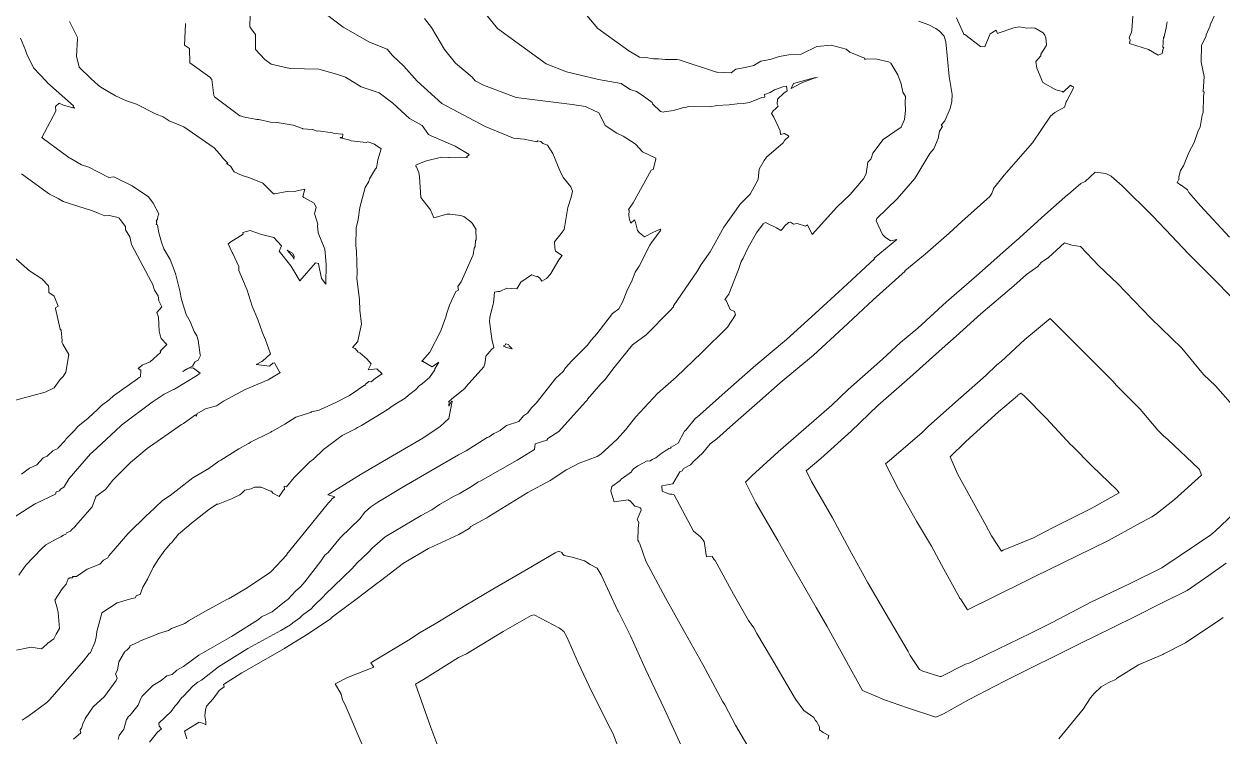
# Model space of a CAD drawing. Header units: metres. Extents: x 809241 to 811075, y 9156873 to 9158251.
# Drawn here: x 810369.7 to 810782.7, y 9157765.2 to 9158010.7 of the extents above; entities that cross this region are included whole.
import ezdxf

# ---------------------------------------------------------------- set-up
doc = ezdxf.new("R2010")
doc.units = ezdxf.units.M
doc.layers.add('C-TOPO-MAJR', color=9, linetype='Continuous')

msp = doc.modelspace()

# ---------------------------------------------------------------- linework, layer by layer
at = {"layer": 'C-TOPO-MAJR', "color": 9, "linetype": 'Continuous', "lineweight": 5}
for points, elevation in [([(810752.6, 9158023.14), (810751.57, 9158008.52), (810751.52, 9158007.84), (810750.64, 9158005.93), (810751.02, 9158005.12), (810750.81, 9158004.02), (810757.33, 9158001.89), (810760.69, 9157999.98), (810762.03, 9158000.49), (810762.26, 9158001.76), (810762.58, 9158002.6), (810762.3, 9158002.57), (810762.46, 9158006.34), (810762.61, 9158005.8), (810763.44, 9158009.42), (810763.74, 9158011.48)], 2470), ([(810447.78, 9158017.99), (810447.58, 9158009.73), (810447.59, 9158009.69), (810447.62, 9158009.53), (810449.44, 9158007.05), (810449.46, 9158001.96), (810452.75, 9157998.46), (810454.88, 9157996.84), (810461.46, 9157995.31), (810471.31, 9157995.16), (810477.4, 9157993.46), (810480.53, 9157992.32), (810485.91, 9157989.02), (810492.08, 9157987.01), (810496.79, 9157983.46), (810502.58, 9157978.08), (810506.98, 9157975.76), (810509.11, 9157972.63), (810510.09, 9157972.11), (810518.3, 9157968.54), (810523.14, 9157965.75), (810522.9, 9157965.42), (810522.31, 9157965.05), (810522.46, 9157964.59), (810520.04, 9157964.76), (810516.37, 9157964.69), (810516.08, 9157964.63), (810513.63, 9157964.8), (810508.43, 9157963.47), (810508.11, 9157963.43), (810504.83, 9157962.19), (810504.64, 9157961.74), (810504.69, 9157961.71), (810504.84, 9157961.65), (810505.82, 9157959.48), (810506.06, 9157958), (810506.44, 9157950.92), (810509.76, 9157946.61), (810510.98, 9157943.89), (810515.42, 9157945.11), (810516.48, 9157945.1), (810520.14, 9157944.73), (810521.28, 9157944.29), (810523.77, 9157942.5), (810524.17, 9157942.05), (810525.5, 9157939.87), (810525.4, 9157939.68), (810525.56, 9157936.36), (810525.54, 9157936.15), (810525.58, 9157936.13), (810525.33, 9157936.22), (810525.19, 9157933.97), (810524.91, 9157933.45), (810524.48, 9157931.07), (810524.37, 9157930.89), (810520.43, 9157921.8), (810519.24, 9157920.2), (810519.45, 9157918.94), (810518.58, 9157918.46), (810516.39, 9157913.78), (810515.33, 9157910.67), (810515.11, 9157909.56), (810514.61, 9157908.5), (810513.33, 9157904.88), (810509.55, 9157897.52), (810507.01, 9157894.64), (810506.99, 9157894.6), (810506.8, 9157894.4), (810506.97, 9157894.19), (810507.02, 9157894.42), (810510.35, 9157892.54), (810511.24, 9157893.04), (810512.74, 9157894.15), (810511.34, 9157891.85), (810511.34, 9157891.49), (810509.5, 9157888.77), (810507.09, 9157886.77), (810505.87, 9157885.99), (810504.63, 9157884.53), (810502.18, 9157882.72), (810501.1, 9157881.72), (810496.93, 9157879.21), (810494.92, 9157877.63), (810486.01, 9157872.24), (810484.63, 9157871.54), (810483.97, 9157871.13), (810479.4, 9157868.79), (810472.88, 9157863.95), (810469.52, 9157860.7), (810468.18, 9157859.72), (810462.81, 9157854.34), (810460.19, 9157851.14), (810459.32, 9157851.31), (810459.51, 9157850.3), (810459, 9157849.9), (810457.66, 9157847.76), (810455.51, 9157848.9), (810454.95, 9157849.57), (810454.62, 9157849.57), (810451.45, 9157851.04), (810449.16, 9157851.05), (810447.94, 9157850.45), (810445.8, 9157849.93), (810444.8, 9157848.88), (810444.05, 9157848.3), (810442.3, 9157847.55), (810441.22, 9157846.93), (810436.62, 9157845.12), (810436.16, 9157845.11), (810433.3, 9157843.22), (810428.46, 9157839.35), (810427.94, 9157839.03), (810422.89, 9157834.75), (810421.01, 9157832.37), (810420.59, 9157831.93), (810420.02, 9157831.51), (810417.84, 9157828.81), (810417.66, 9157828.52), (810415.89, 9157826.11), (810415.6, 9157825.5), (810414.19, 9157823.29), (810414, 9157822.78), (810412.29, 9157819.32), (810410.66, 9157816.56), (810409.72, 9157813.96), (810408.4, 9157813.64), (810408, 9157812.81), (810406.81, 9157812.57), (810401.75, 9157811.09), (810396.54, 9157807.66), (810396.5, 9157807.62), (810396.48, 9157807.58), (810394.83, 9157801.21), (810394.55, 9157799.18), (810394.14, 9157797.49), (810392.54, 9157794.02), (810392.38, 9157793.78), (810392.13, 9157793.6), (810390.17, 9157791.13), (810378.59, 9157777.74), (810377.49, 9157776.73), (810371.02, 9157771.92), (810370.03, 9157771.38), (810369.01, 9157770.65)], 2540), ([(810559.91, 9158018.09), (810567.45, 9158009.21), (810578.15, 9158001.43), (810581.81, 9157999.29), (810583.12, 9157999.06), (810584, 9157999.1), (810586.7, 9157998.68), (810588.45, 9157998.74), (810590.71, 9157998.41), (810594.68, 9157998.49), (810595.52, 9157998.35), (810608.4, 9157994.12), (810608.55, 9157994.11), (810608.64, 9157994.08), (810613.42, 9157993.91), (810615.03, 9157995.15), (810618.32, 9157995.69), (810621.25, 9157996.44), (810623.74, 9157997.86), (810626.93, 9157998.52), (810630.05, 9157999.48), (810633.4, 9158000.06), (810637.55, 9158000.35), (810637.83, 9158000.44), (810642.99, 9158002.98), (810647.91, 9158003.46), (810653.12, 9158002.01), (810654.43, 9158001.04), (810659.46, 9157998.92), (810659.53, 9157998.76), (810659.6, 9157998.41), (810660.56, 9157998.74), (810663.65, 9157998.55), (810667.67, 9157997.71), (810668.54, 9157997.19), (810670.96, 9157993.16), (810672.13, 9157990.05), (810672.69, 9157987.15), (810673.54, 9157985.71), (810673.42, 9157983.7), (810673.55, 9157980.83), (810673.19, 9157977.76), (810672.03, 9157975.15), (810665.89, 9157970.86), (810662.32, 9157966.15), (810661.78, 9157964.32), (810661.67, 9157964.12), (810660.53, 9157963.08), (810659.97, 9157959.05), (810659.08, 9157957.29), (810654.53, 9157951.95), (810649.85, 9157947.52), (810641.41, 9157938.07), (810639.82, 9157941.43), (810639.12, 9157941.05), (810636.22, 9157941.93), (810635, 9157941.68), (810633.92, 9157942.36), (810633.25, 9157942.31), (810631.82, 9157940.99), (810631.3, 9157940.21), (810630.57, 9157939.46), (810629.04, 9157940.38), (810625.33, 9157942.25), (810624.51, 9157941.82), (810622.17, 9157938.68), (810619.31, 9157933.65), (810617.63, 9157929.92), (810616.92, 9157928.84), (810616.05, 9157926.03), (810612.69, 9157917.57), (810611.25, 9157915.71), (810611.75, 9157915.31), (810613.17, 9157912.28), (810614.57, 9157911.54), (810614.94, 9157910.39), (810612.21, 9157906.14), (810603.34, 9157897.38), (810594.49, 9157888.95), (810588.08, 9157883.26), (810580.62, 9157875.21), (810577.02, 9157870.71), (810574.21, 9157867.58), (810568.59, 9157862.35), (810567.22, 9157861.58), (810561.11, 9157859.28), (810556.89, 9157857.07), (810556.56, 9157856.99), (810555.81, 9157856.39), (810551.02, 9157853.33), (810543.32, 9157849.16), (810529.93, 9157840.85), (810529.27, 9157840.39), (810529.05, 9157840.33), (810523.7, 9157837.38), (810523.09, 9157836.78), (810519.58, 9157834.73), (810509.15, 9157829.84), (810500.51, 9157824.84), (810492.62, 9157818.75), (810492.07, 9157818.36), (810491.8, 9157818.12), (810484.05, 9157812.22), (810476.03, 9157806.29), (810475.28, 9157805.65), (810467.69, 9157800.43), (810459.64, 9157795.49), (810459.47, 9157795.4), (810444.76, 9157787.01), (810438.46, 9157782.96), (810438.65, 9157782.1), (810436.97, 9157780.92), (810434.91, 9157777.96), (810432.6, 9157775.45), (810432.26, 9157774.22), (810431.99, 9157772.16), (810432, 9157772.11), (810432.34, 9157770.04), (810432.41, 9157768.99), (810431.52, 9157769.49), (810430.07, 9157769.91), (810424.95, 9157766.9), (810425.83, 9157764.23)], 2500), ([(810473.97, 9158014.03), (810479.66, 9158009.67), (810488.74, 9158004.4), (810494.88, 9158002.02), (810496.69, 9157999.88), (810500.62, 9157996.12), (810505.22, 9157991), (810513.71, 9157983.28), (810528.68, 9157975.39), (810538.48, 9157971.37), (810542.08, 9157970.97), (810546.47, 9157970.02), (810546.87, 9157970.43), (810547.81, 9157970.14), (810548.49, 9157969.53), (810550.12, 9157968.88), (810552.04, 9157966.06), (810554.61, 9157959.6), (810555.61, 9157957.69), (810558.15, 9157954.57), (810558.72, 9157953.03), (810558.31, 9157950.98), (810557.13, 9157947.44), (810555.86, 9157939.9), (810554.88, 9157938.44), (810552.56, 9157935.56), (810552.69, 9157933.56), (810552.85, 9157932.42), (810555.21, 9157930.88), (810554.01, 9157929.34), (810551.3, 9157924.66), (810551.18, 9157924.49), (810551.02, 9157924.33), (810549.85, 9157922.91), (810548.25, 9157922.02), (810547.55, 9157923.01), (810546.61, 9157923.75), (810546.51, 9157923.57), (810544.8, 9157924.23), (810544.65, 9157924.26), (810540.92, 9157921.63), (810539.54, 9157919.42), (810536.11, 9157919.59), (810533.69, 9157918.52), (810533.03, 9157918.47), (810531.87, 9157918.27), (810531.5, 9157914.49), (810531.41, 9157914.21), (810530.32, 9157909.51), (810530.18, 9157908.11), (810530.95, 9157902.19), (810530.95, 9157902.1), (810530.93, 9157902.02), (810531.63, 9157899.15), (810530.83, 9157898.51), (810530.26, 9157897.76), (810528.86, 9157896.21), (810528.82, 9157895.02), (810528.59, 9157893.58), (810528.21, 9157892.51), (810522.16, 9157885.68), (810521.65, 9157884.98), (810517.12, 9157881.4), (810517.05, 9157881.31), (810515.99, 9157880.44), (810516.19, 9157880.54), (810516.08, 9157878.94), (810517.09, 9157880.64), (810517.25, 9157880.63), (810517.25, 9157880.58), (810517.32, 9157880.47), (810517.2, 9157880.09), (810516.09, 9157874.63), (810513.16, 9157871.86), (810512.8, 9157871.67), (810507.19, 9157867.89), (810496.7, 9157861.78), (810485.89, 9157855.53), (810474.47, 9157848.34), (810476.85, 9157847.7), (810475.73, 9157846.82), (810475.59, 9157846.55), (810474.62, 9157845.63), (810465.34, 9157834.1), (810460.29, 9157827.9), (810460.28, 9157827.72), (810454.83, 9157821.87), (810454.15, 9157821.34), (810446.08, 9157815.92), (810440.41, 9157812.65), (810439.56, 9157812.29), (810432.23, 9157808.28), (810426.37, 9157804.93), (810425.13, 9157803.97), (810420.54, 9157802.3), (810419.52, 9157801.58), (810416, 9157800.59), (810414.72, 9157799.96), (810410.11, 9157798.09), (810409.01, 9157797.51), (810406.15, 9157796.25), (810406.16, 9157795.78), (810405.1, 9157794.75), (810404.47, 9157794.3), (810404.29, 9157794.07), (810402.38, 9157790.79), (810401.91, 9157787.89), (810401.26, 9157786.6), (810401.75, 9157785.17), (810401.47, 9157784.33), (810397.4, 9157778.81), (810393.48, 9157775.28), (810390.72, 9157771.25), (810390.76, 9157770.97), (810390.08, 9157769.71), (810389.51, 9157767.92), (810389.08, 9157767.35), (810389, 9157767.14), (810389.22, 9157766.24), (810386.76, 9157764.14)], 2530), ([(810528.96, 9158014.02), (810532.93, 9158009.19), (810549.68, 9157996.99), (810556.68, 9157994.18), (810567.69, 9157991.53), (810575.5, 9157990.14), (810575.6, 9157990.15), (810575.65, 9157990.1), (810578.7, 9157988.07), (810580.88, 9157987.4), (810582.83, 9157986.18), (810586.2, 9157983.62), (810586.39, 9157983.14), (810589.08, 9157980.51), (810590.17, 9157980.28), (810590.4, 9157980.38), (810593.64, 9157980.91), (810597.5, 9157982.07), (810597.77, 9157981.96), (810598.8, 9157982.23), (810606.14, 9157982.09), (810608.55, 9157982.56), (810612.73, 9157982.78), (810615.49, 9157983.2), (810617.73, 9157983.34), (810619.79, 9157983.64), (810623.99, 9157985.33), (810625.09, 9157985.47), (810624.99, 9157986.43), (810626.87, 9157987.08), (810628.35, 9157987.98), (810631.32, 9157989.09), (810632.57, 9157989.32), (810632.8, 9157987.69), (810632.38, 9157987.43), (810631.63, 9157986.84), (810629.4, 9157984.77), (810629.35, 9157983.11), (810629.67, 9157982.32), (810628.8, 9157981.43), (810627.96, 9157980.79), (810627.36, 9157979.81), (810628.21, 9157978.58), (810630.41, 9157973.85), (810630.53, 9157972.61), (810631.88, 9157972.94), (810633.21, 9157972.11), (810633.31, 9157971.89), (810631.88, 9157970.58), (810631.43, 9157969.78), (810625.66, 9157964.83), (810624.86, 9157963.68), (810623.15, 9157960.66), (810622.79, 9157957.11), (810620.04, 9157952.03), (810616.61, 9157948.54), (810610.99, 9157940.69), (810606.2, 9157932.19), (810603.11, 9157927.81), (810601.84, 9157925.59), (810593.55, 9157913.53), (810593.57, 9157913.13), (810592.37, 9157911.76), (810584.22, 9157903.58), (810579.48, 9157900.06), (810573.12, 9157892.29), (810569.92, 9157887.97), (810568.56, 9157886.62), (810563.99, 9157881.3), (810563.8, 9157881.01), (810563.22, 9157880.47), (810554.11, 9157870.24), (810550.26, 9157867.73), (810549.87, 9157867.26), (810545.84, 9157865.95), (810545.71, 9157864.03), (810539.65, 9157860.3), (810527.19, 9157853.19), (810526.1, 9157852.71), (810523.99, 9157851.22), (810519.75, 9157848.75), (810517.96, 9157847.95), (810512.9, 9157845.07), (810510.32, 9157843.22), (810506.63, 9157841.22), (810494.13, 9157833.82), (810489.8, 9157830.04), (810488.25, 9157828.34), (810484.49, 9157824.85), (810482.72, 9157822.88), (810473.46, 9157813.99), (810473.02, 9157813.36), (810469.64, 9157810.12), (810468.68, 9157809.06), (810465.69, 9157806.81), (810464.71, 9157805.96), (810462.3, 9157804.23), (810461.53, 9157803.54), (810458.18, 9157801.61), (810446.79, 9157795.39), (810436.78, 9157788.99), (810430.84, 9157784.46), (810429.6, 9157783.73), (810428, 9157782.52), (810424.71, 9157778.93), (810423.94, 9157778.38), (810422.58, 9157776.39), (810421.63, 9157775.53), (810420.44, 9157773.69), (810416.17, 9157769.58), (810416.28, 9157768.64), (810417.12, 9157767.61), (810415.64, 9157766.52), (810412.99, 9157763.1)], 2510), ([(810780.33, 9158014.06), (810778.66, 9158010.47), (810778.55, 9158010.04), (810777.27, 9158007.01), (810777.28, 9158006.5), (810775.65, 9158003.45), (810775.48, 9157997.51), (810776.5, 9157992.57), (810776.19, 9157987.38), (810776.54, 9157987.19), (810776.26, 9157985.76), (810776.29, 9157985.5), (810776.14, 9157980.46), (810776.17, 9157980.23), (810775.88, 9157979.22), (810775.12, 9157975.18), (810774.42, 9157973.89), (810773.08, 9157969.79), (810771.21, 9157966.43), (810769.42, 9157961.85), (810768.37, 9157960.23), (810767.82, 9157957.96), (810767.83, 9157957.54), (810767.94, 9157957.26), (810767.84, 9157957.16), (810767.24, 9157956.05), (810767.25, 9157956.04), (810767.25, 9157956.02), (810768.5, 9157955.14), (810768.66, 9157955.14), (810770.75, 9157953.48), (810771.3, 9157952.59), (810775.24, 9157947.99), (810785.28, 9157937.18)], 2470), ([(810425.29, 9158010.85), (810425.32, 9158010.65), (810424.98, 9158003.38), (810426.71, 9158002.22), (810426.87, 9157997.35), (810433.76, 9157992.41), (810434.45, 9157991.53), (810435.1, 9157986.04), (810435.4, 9157985.6), (810444.08, 9157979.09), (810444.27, 9157979), (810445.18, 9157978.7), (810449.92, 9157977.73), (810450.25, 9157977.81), (810450.65, 9157977.75), (810454.65, 9157976.86), (810456.79, 9157976.69), (810456.91, 9157976.7), (810462.48, 9157975.85), (810462.49, 9157975.85), (810462.52, 9157975.84), (810465.74, 9157974.62), (810465.84, 9157974.55), (810469, 9157974.29), (810469.09, 9157974.3), (810470.78, 9157973.77), (810471.07, 9157973.88), (810476.01, 9157973.23), (810476.64, 9157972.97), (810479.58, 9157972.72), (810479.44, 9157971.58), (810478.68, 9157971.53), (810478.78, 9157971.48), (810482.05, 9157970.61), (810482.49, 9157970.43), (810487.61, 9157969.83), (810488.19, 9157970.08), (810490.45, 9157969.25), (810490.97, 9157968.98), (810492.85, 9157967.66), (810491.67, 9157963.83), (810491.14, 9157961.13), (810490.98, 9157960.91), (810490.82, 9157960.75), (810488.78, 9157957.33), (810488.56, 9157956.35), (810487.34, 9157954.31), (810485.44, 9157947.39), (810484.84, 9157943.34), (810484.17, 9157940.45), (810484.1, 9157934.18), (810484.27, 9157932.48), (810484.51, 9157924.69), (810484.42, 9157923.12), (810485.33, 9157915.62), (810485.45, 9157912.06), (810485.98, 9157907.18), (810484.78, 9157901.5), (810484.76, 9157901.26), (810482.88, 9157899.12), (810483.79, 9157898.8), (810484.88, 9157897.56), (810485.46, 9157897.37), (810487.84, 9157895.25), (810489.3, 9157893.47), (810488.34, 9157891.48), (810491.28, 9157891.79), (810493.19, 9157890.11), (810490.81, 9157888.58), (810489.35, 9157887.28), (810488.52, 9157887.4), (810487.31, 9157886.4), (810487.26, 9157886.06), (810486.92, 9157886.06), (810484.99, 9157884.82), (810484.9, 9157884.69), (810484.76, 9157884.58), (810481.83, 9157882.64), (810477.17, 9157880.17), (810471.87, 9157877.77), (810471.48, 9157877.54), (810468.75, 9157876.92), (810468.53, 9157876.8), (810468.12, 9157876.64), (810463.44, 9157875.17), (810459.61, 9157872.74), (810455.33, 9157870.29), (810454.99, 9157870.14), (810454.74, 9157869.96), (810447.71, 9157866.46), (810447.15, 9157866.02), (810446.81, 9157865.96), (810444.01, 9157864.38), (810443.68, 9157864.25), (810437.53, 9157860.26), (810436.89, 9157859.99), (810433.44, 9157857.48), (810427.9, 9157854.24), (810420.06, 9157848.12), (810417.37, 9157846.43), (810412.58, 9157841.82), (810412.12, 9157841.47), (810405.5, 9157834.91), (810398.97, 9157827.27), (810398.57, 9157826.67), (810397.05, 9157825.88), (810395.78, 9157824.49), (810391.5, 9157822.71), (810387.73, 9157820.25), (810386.38, 9157820.22), (810386.51, 9157819.69), (810385.52, 9157819.73), (810384.92, 9157819.43), (810384.23, 9157817.57), (810382.84, 9157815.96), (810380.27, 9157812.08), (810381.05, 9157809.43), (810381.4, 9157807.8), (810381.87, 9157802.25), (810380.72, 9157800.28), (810380, 9157798.72), (810377.92, 9157797.25), (810376.17, 9157795.65), (810375.61, 9157795.25), (810372.19, 9157795.87), (810367.06, 9157794.79)], 2550), ([(810385.33, 9158011.56), (810388.06, 9158006.04), (810387.95, 9158005.82), (810388.06, 9158005.57), (810387.73, 9157999.6), (810388.72, 9157995.88), (810392.73, 9157991.87), (810395.23, 9157989.56), (810396.14, 9157988.92), (810401.24, 9157985.93), (810405.02, 9157984.18), (810408.5, 9157983.06), (810415.21, 9157979.59), (810417.7, 9157978.64), (810419.73, 9157977.33), (810424.76, 9157975.29), (810435.18, 9157967.97), (810437.1, 9157965.93), (810438.39, 9157964.22), (810439.93, 9157962.69), (810439.51, 9157962.55), (810440.87, 9157961.65), (810442.17, 9157959.78), (810444.91, 9157958.48), (810447.21, 9157957.83), (810452.02, 9157955.85), (810455.74, 9157952.19), (810455.77, 9157952.17), (810456.03, 9157952.11), (810461.02, 9157953.08), (810462.76, 9157952.95), (810466.45, 9157953.72), (810465.84, 9157951.26), (810466.14, 9157950.89), (810469.66, 9157948.88), (810470.4, 9157947.43), (810469.8, 9157945.24), (810469.91, 9157945.04), (810470.97, 9157941.68), (810470.86, 9157941.09), (810471.11, 9157938.65), (810473.37, 9157933.05), (810473.83, 9157927.95), (810473.68, 9157921.02), (810472.2, 9157922.9), (810471.24, 9157927.97), (810471.18, 9157928.08), (810470.17, 9157928.35), (810464.81, 9157922.18), (810464.69, 9157922.17), (810464.72, 9157922.09), (810461.68, 9157927.28), (810457.69, 9157932.33), (810458.48, 9157934.27), (810455.81, 9157937.11), (810451.52, 9157938.17), (810447.63, 9157939.5), (810445.13, 9157938.86), (810445.22, 9157938.27), (810440.96, 9157935.61), (810440.07, 9157934.96), (810441.47, 9157931.86), (810441.63, 9157931.59), (810443.71, 9157927.09), (810443.77, 9157925.68), (810446.62, 9157918.9), (810448.36, 9157913.37), (810450.28, 9157908.84), (810451.86, 9157904.18), (810452.91, 9157901.83), (810454.63, 9157896.98), (810454.48, 9157896.88), (810451.88, 9157894.4), (810451.83, 9157894.39), (810451.71, 9157894.28), (810449.72, 9157893.31), (810454.35, 9157892.67), (810455.49, 9157893.73), (810456.03, 9157893.88), (810456.15, 9157893.63), (810457.9, 9157890.55), (810457.95, 9157890.48), (810457.94, 9157890.45), (810457.91, 9157890.41), (810453.87, 9157888.06), (810445.92, 9157884.62), (810438.5, 9157880.66), (810436.03, 9157879), (810432.21, 9157878.01), (810429.31, 9157876.3), (810429.17, 9157875.52), (810428.74, 9157875.99), (810424.68, 9157872.96), (810424, 9157872.57), (810412.18, 9157864.31), (810406.41, 9157859.46), (810400.28, 9157853.43), (810397.75, 9157850.2), (810394.47, 9157847.77), (810394.42, 9157847.68), (810393.14, 9157844.23), (810387.59, 9157837.81), (810387.3, 9157837.42), (810386.01, 9157836.24), (810385.65, 9157835.81), (810384.32, 9157835.27), (810384.06, 9157834.76), (810383.25, 9157834.43), (810382.33, 9157833.86), (810380.76, 9157833.11), (810377.22, 9157831.08), (810375.79, 9157829.88), (810370.25, 9157824.06), (810367.89, 9157820.66)], 2560), ([(810507.71, 9158012.6), (810510.18, 9158009.53), (810514.64, 9158001.87), (810518.43, 9157997.21), (810524.14, 9157992.36), (810525.17, 9157991.09), (810528.03, 9157989.61), (810539.35, 9157985.34), (810558.69, 9157982.96), (810563.29, 9157982.3), (810564.16, 9157981.77), (810565.67, 9157981.14), (810567.82, 9157980.04), (810568.67, 9157978.63), (810570.08, 9157975.72), (810574.09, 9157973.08), (810576.19, 9157972), (810580.06, 9157969.57), (810580.61, 9157969.15), (810582.94, 9157966.68), (810587.45, 9157964.47), (810587.52, 9157964.22), (810587.53, 9157964.12), (810586.52, 9157960.53), (810585.93, 9157960.25), (810579.67, 9157949.04), (810578.03, 9157946.72), (810578.32, 9157946.41), (810578.21, 9157944.67), (810578.45, 9157943.28), (810578.84, 9157942.03), (810580.18, 9157943.14), (810580.48, 9157942.22), (810581.12, 9157939.53), (810581.83, 9157938.75), (810583.61, 9157937.35), (810586.5, 9157938.86), (810588.96, 9157939.91), (810589.27, 9157939.64), (810586.02, 9157935.33), (810585.48, 9157934.47), (810581.72, 9157927.19), (810580.35, 9157925.17), (810579.32, 9157922.36), (810577.45, 9157918.55), (810576.02, 9157914.74), (810574.71, 9157912.47), (810572.53, 9157910.85), (810567.21, 9157903.89), (810565.18, 9157901.67), (810563.91, 9157899.96), (810558.49, 9157894.6), (810556.38, 9157892.14), (810555.56, 9157890.91), (810553.06, 9157888.56), (810546.19, 9157879.93), (810544.77, 9157878.43), (810543.27, 9157876.5), (810541.86, 9157875.58), (810540.28, 9157873.67), (810535.96, 9157872.26), (810533.95, 9157870.68), (810533.85, 9157870.59), (810532.65, 9157869.97), (810531.66, 9157869.55), (810530.06, 9157868.41), (810529.36, 9157868.16), (810522.06, 9157863.54), (810519.47, 9157862.2), (810509.9, 9157856.61), (810500.01, 9157850.85), (810491.62, 9157845.87), (810489.27, 9157844.19), (810487.11, 9157842.29), (810485.55, 9157840.19), (810478.74, 9157833.67), (810474.48, 9157828.5), (810473.35, 9157827.59), (810472.01, 9157825.5), (810466.51, 9157818.32), (810464.98, 9157816.65), (810463.23, 9157815.17), (810460.71, 9157812.33), (810459.45, 9157811.44), (810455.23, 9157808.03), (810451.58, 9157806.26), (810450.46, 9157805.4), (810441.15, 9157799.45), (810429.92, 9157793.02), (810424.67, 9157789.11), (810422.39, 9157787.9), (810420.73, 9157786.41), (810418.92, 9157785.94), (810417, 9157784.33), (810414.11, 9157782.58), (810410.32, 9157778.8), (810409.94, 9157778.18), (810408.98, 9157775.82), (810406.73, 9157772.9), (810406.59, 9157772.79), (810406.5, 9157772.63), (810405.46, 9157771.67), (810405.52, 9157771.4), (810405.04, 9157770.83), (810404.06, 9157767.54), (810402.47, 9157765.35), (810402.12, 9157764.03)], 2520), ([(810619.97, 9157760.31), (810614.93, 9157768.94), (810611.33, 9157775.93), (810610.62, 9157776.93), (810603.7, 9157789.81), (810597.51, 9157800.91), (810590.83, 9157812.81), (810584.01, 9157825.53), (810582.02, 9157831.5), (810581.62, 9157832.14), (810581.34, 9157832.68), (810581.4, 9157836.8), (810581.58, 9157838.79), (810581.02, 9157839.8), (810582.46, 9157843.09), (810582.28, 9157843.59), (810582.06, 9157843.91), (810581.63, 9157844.1), (810580.26, 9157844.4), (810578.7, 9157846.23), (810578.42, 9157846.32), (810577.92, 9157846.68), (810573.13, 9157845.92), (810571.99, 9157849.66), (810571.98, 9157849.76), (810572.33, 9157851.27), (810575.25, 9157853.34), (810575.59, 9157853.7), (810579.16, 9157856.34), (810579.23, 9157856.61), (810579.81, 9157857.27), (810581.28, 9157858.31), (810584.48, 9157860.03), (810585.48, 9157859.97), (810586.25, 9157860.5), (810587.46, 9157861.06), (810589.25, 9157862.52), (810591.99, 9157864.37), (810592.51, 9157864.47), (810592.73, 9157864.83), (810595.19, 9157866.16), (810597.4, 9157870.3), (810597.87, 9157870.66), (810601.21, 9157874.8), (810601.7, 9157875.16), (810612.4, 9157884.7), (810621.93, 9157893.03), (810632.53, 9157901.91), (810642.43, 9157910.87), (810651.97, 9157919.56), (810662.93, 9157929.72), (810662.71, 9157929.96), (810670.58, 9157936.42), (810668.41, 9157935.99), (810666.52, 9157937.24), (810665.69, 9157938.08), (810663.48, 9157942.83), (810663.68, 9157943.67), (810670.64, 9157950.38), (810676.78, 9157957.4), (810681.99, 9157966.02), (810683.37, 9157967.65), (810684.8, 9157971.18), (810685.34, 9157973.73), (810686.28, 9157975.35), (810685.87, 9157975.86), (810687.08, 9157977.28), (810688.99, 9157981.61), (810689.49, 9157983.94), (810689.68, 9157986.45), (810688.58, 9157992.66), (810687.42, 9158004.61), (810687.01, 9158006.1), (810686.93, 9158006.55), (810686.88, 9158006.56), (810685.24, 9158008.22), (810684.04, 9158009.17), (810681.62, 9158010.45), (810678.07, 9158011.71)], 2490), ([(810691.11, 9158012.8), (810693.61, 9158007.45), (810693.7, 9158007.14), (810693.99, 9158007.1), (810699.37, 9158002.99), (810700.89, 9158002.88), (810702.66, 9158007.09), (810702.81, 9158007.29), (810704.79, 9158008.61), (810705.24, 9158007.44), (810705.54, 9158007.6), (810710.97, 9158009.34), (810712.82, 9158009.73), (810715.43, 9158009.28), (810717.03, 9158009.43), (810718.32, 9158009.25), (810721.01, 9158007.66), (810721.66, 9158006.86), (810722, 9158005.97), (810722.17, 9158003.57), (810722.04, 9158003.15), (810720.23, 9158000.27), (810720.2, 9157999.75), (810718.46, 9157997.81), (810718.81, 9157995.44), (810720.93, 9157990.53), (810725.38, 9157988.02), (810727.69, 9157987.42), (810727.89, 9157987.15), (810730.5, 9157989.67), (810731.04, 9157989.18), (810731.5, 9157988.99), (810731.34, 9157988.4), (810729.14, 9157984.21), (810728.98, 9157983.84), (810728.36, 9157982), (810725.07, 9157980.14), (810723.6, 9157978.94), (810717.34, 9157969.74), (810707.64, 9157958.57), (810703.9, 9157954.01), (810703.93, 9157953.87), (810703.32, 9157952.29), (810702.64, 9157951.17), (810693.04, 9157942.62), (810688.57, 9157938.55), (810680.32, 9157931.35), (810673.35, 9157925.63), (810673.46, 9157925.51), (810662.44, 9157915.59), (810652.12, 9157905.99), (810641.89, 9157896.57), (810630.37, 9157887.03), (810623.32, 9157880.79), (810614.03, 9157872.65), (810608.48, 9157867.7), (810606.19, 9157865.98), (810603.68, 9157862.87), (810600.62, 9157859.91), (810599.5, 9157858.66), (810596.98, 9157857.4), (810596.54, 9157856.65), (810595.81, 9157856.26), (810593.32, 9157852.16), (810589.61, 9157851.44), (810589.71, 9157849.66), (810592.18, 9157848.64), (810592.96, 9157848.6), (810593.49, 9157848.51), (810593.76, 9157848.4), (810600.44, 9157835.8), (810602.95, 9157833.91), (810604.19, 9157832.28), (810605.01, 9157826.93), (810606.95, 9157827.11), (810607.47, 9157826.14), (810607.91, 9157825.69), (810614.28, 9157814.09), (810619.4, 9157805.03), (810621.28, 9157802.54), (810622.29, 9157800.54), (810627.42, 9157792.05), (810633.7, 9157781.22), (810635.66, 9157777.94), (810638.53, 9157773.96), (810641.94, 9157771.6), (810642.59, 9157770.52), (810642.88, 9157770.25), (810643.96, 9157768.3), (810643.95, 9157767.32), (810645.2, 9157766.42), (810647.17, 9157765.4), (810646.82, 9157764.05)], 2480), ([(810368.49, 9158005.88), (810370.22, 9158001.68), (810370.6, 9158000.35), (810372.98, 9157995.6), (810377.36, 9157991.01), (810377.73, 9157990.45), (810386.72, 9157982.46), (810386.67, 9157982.16), (810387.11, 9157981.77), (810386.92, 9157981.64), (810383.3, 9157982.69), (810381.78, 9157983.36), (810380.53, 9157982.26), (810380.68, 9157980.6), (810375.78, 9157971.61), (810375.94, 9157971.48), (810375.94, 9157971.47), (810385.15, 9157964.68), (810385.55, 9157964.48), (810389.47, 9157962.13), (810392.01, 9157961.32), (810398.95, 9157957.8), (810400.69, 9157958.03), (810406.99, 9157954.89), (810412.54, 9157951.08), (810414.25, 9157948.9), (810416.15, 9157945.25), (810415.85, 9157944.28), (810415.75, 9157943.4), (810415.28, 9157942.72), (810415.51, 9157942.43), (810415.29, 9157941.6), (810415.56, 9157941.57), (810415.62, 9157941.55), (810415.67, 9157941.36), (810416.1, 9157938.68), (810417.05, 9157935.46), (810417.89, 9157933.2), (810420.06, 9157929.55), (810421.85, 9157924.73), (810423.43, 9157918.75), (810423.99, 9157915.71), (810425.52, 9157910.5), (810426.95, 9157908.18), (810428.38, 9157904.68), (810429.2, 9157903.21), (810429.7, 9157901.65), (810430.44, 9157896.65), (810430.53, 9157896.4), (810429.67, 9157894.83), (810428.62, 9157894.19), (810428.58, 9157894.14), (810427.81, 9157892.77), (810425.74, 9157891.66), (810425.72, 9157891.65), (810424.42, 9157890.85), (810426.53, 9157892.02), (810427.62, 9157892.17), (810428.08, 9157892.08), (810430.46, 9157890.28), (810429.11, 9157889.44), (810429.09, 9157889.43), (810421.51, 9157884.83), (810421.38, 9157884.73), (810421.26, 9157884.69), (810417.99, 9157883.04), (810413.81, 9157880.36), (810403.35, 9157872.44), (810403.04, 9157872.13), (810394.76, 9157864.5), (810394.55, 9157864.25), (810392.56, 9157862.5), (810385.22, 9157853.98), (810383.58, 9157851.3), (810383.35, 9157850.99), (810382.29, 9157850.29), (810381.93, 9157849.68), (810380.71, 9157849.39), (810380.5, 9157848.62), (810373.73, 9157845.4), (810373.68, 9157845.36), (810373.59, 9157845.3), (810373.26, 9157845.14), (810366.67, 9157840.87)], 2570), ([(810786.03, 9157916.36), (810779.79, 9157922.85), (810771.27, 9157931.34), (810763.21, 9157939.79), (810758.77, 9157944.55), (810748.27, 9157954.94), (810744.42, 9157958.22), (810744.42, 9157958.22), (810742.68, 9157959.2), (810738.96, 9157959.64), (810735.47, 9157956.36), (810734.05, 9157955.76), (810729.78, 9157952.02), (810729.5, 9157951.91), (810721.57, 9157944.85), (810711.71, 9157935.93), (810711.52, 9157935.8), (810711.43, 9157935.7), (810711.12, 9157935.49), (810698.04, 9157923.9), (810687.65, 9157914.93), (810677.81, 9157905.81), (810671.9, 9157900.93), (810665.59, 9157895.11), (810653.76, 9157884.63), (810648.21, 9157879.25), (810639.31, 9157871.56), (810629.64, 9157863.14), (810620.64, 9157854.94), (810618.4, 9157852.72), (810622.02, 9157845.63), (810629.5, 9157832.64), (810632.31, 9157827.62), (810642.81, 9157809.5), (810646.54, 9157802.98), (810658.76, 9157780.91), (810658.78, 9157780.86), (810658.78, 9157780.86), (810666.32, 9157777.7), (810674.31, 9157774.86), (810684.04, 9157771.68), (810686.7, 9157772.89), (810695.32, 9157777.66), (810707.74, 9157784.11), (810734.53, 9157797.44), (810738.5, 9157799.43), (810752.57, 9157806.31), (810761.57, 9157810.86), (810770.73, 9157815.38), (810778.17, 9157820.58), (810784.14, 9157824.82)], 2470), ([(810368.75, 9157959.04), (810378.42, 9157952.02), (810381.46, 9157950.49), (810383.15, 9157949.48), (810393.29, 9157946.27), (810395.21, 9157945.44), (810397.59, 9157944.61), (810399.03, 9157944.71), (810401.73, 9157944.07), (810402.49, 9157943.73), (810402.77, 9157943.29), (810404.61, 9157940.88), (810404.63, 9157939.77), (810406.2, 9157937.35), (810406.76, 9157934.71), (810406.86, 9157934.47), (810413.56, 9157921.97), (810413.99, 9157921.08), (810414.7, 9157918.87), (810415.87, 9157916.98), (810416.19, 9157915.21), (810417.2, 9157913.23), (810415.48, 9157911.19), (810416.08, 9157909.62), (810416.28, 9157904.8), (810416.59, 9157903.43), (810416.99, 9157902.24), (810418.93, 9157900.18), (810416.61, 9157897.94), (810416.79, 9157897.63), (810416.78, 9157897.43), (810413.18, 9157894.22), (810410.36, 9157893.01), (810410.28, 9157892.95), (810409.03, 9157891.91), (810409.92, 9157891.36), (810409.82, 9157889.06), (810409.42, 9157888.82), (810409.41, 9157888.82), (810408.85, 9157888.3), (810400.49, 9157882.51), (810398.99, 9157881.11), (810396.34, 9157879.11), (810395.28, 9157878), (810395.01, 9157877.8), (810391.96, 9157874.95), (810391.83, 9157874.8), (810388.19, 9157871.94), (810387.02, 9157870.44), (810384.14, 9157867.52), (810383.83, 9157867.14), (810381.42, 9157864.56), (810381.3, 9157864.35), (810379.63, 9157863.54), (810377.87, 9157861.88), (810377.67, 9157861.63), (810376.23, 9157861.14), (810374.08, 9157858.68), (810371.6, 9157857.57), (810368.83, 9157855.51)], 2580), ([(810785.45, 9157880.2), (810780.41, 9157885.92), (810776.31, 9157889.89), (810768.8, 9157898.92), (810768.8, 9157898.92), (810758.14, 9157909.3), (810746.68, 9157921.23), (810740.19, 9157927.29), (810733.95, 9157933.94), (810730.86, 9157934.49), (810728.36, 9157935.2), (810722.87, 9157930.14), (810720.36, 9157928.43), (810719.23, 9157927.05), (810715.23, 9157924.33), (810710.87, 9157920.47), (810699.58, 9157910.81), (810691.01, 9157903.06), (810686.17, 9157898.76), (810675.05, 9157888.87), (810664.08, 9157879.11), (810654.79, 9157870.26), (810644.33, 9157860.87), (810639.35, 9157856.63), (810641.03, 9157853.34), (810641.11, 9157853), (810648.36, 9157840.4), (810654.29, 9157829.49), (810660.55, 9157818.04), (810666.95, 9157807.18), (810674.47, 9157794.28), (810675.2, 9157792.95), (810678.37, 9157788.12), (810679.58, 9157787.59), (810685.41, 9157785.7), (810685.86, 9157785.67), (810694.22, 9157789.96), (810695.78, 9157790.42), (810696.63, 9157790.93), (810697.8, 9157791.42), (810716.74, 9157800.7), (810723.92, 9157804.27), (810737.66, 9157811.42), (810751.06, 9157817.83), (810761.91, 9157823.15), (810774.54, 9157831.71), (810778.83, 9157834.56), (810779.52, 9157835.14), (810779.67, 9157835.21), (810780.22, 9157835.71), (810791.3, 9157846.2)], 2460), ([(810364.12, 9157932.15), (810371.51, 9157925.64), (810375.83, 9157922.8), (810378.13, 9157920.43), (810378.2, 9157919.44), (810378.19, 9157918.08), (810380.03, 9157916.81), (810381.41, 9157913.42), (810380.59, 9157912.94), (810380.55, 9157912.66), (810382.19, 9157905.51), (810382.27, 9157905.37), (810382.53, 9157905.19), (810382.79, 9157901.41), (810382.72, 9157901.15), (810382.82, 9157900.77), (810383, 9157900.36), (810385.12, 9157896.76), (810384.08, 9157890.66), (810383.21, 9157889.14), (810382.08, 9157887.96), (810380.05, 9157885.3), (810376.98, 9157883.74), (810364.16, 9157880.26)], 2590), ([(810596.36, 9157761.63), (810590.32, 9157774.72), (810583.98, 9157788.24), (810578.77, 9157799.78), (810574.51, 9157808.21), (810574.39, 9157808.4), (810568.62, 9157820.72), (810567.22, 9157823.07), (810564.86, 9157824.28), (810562.91, 9157825.62), (810562.91, 9157825.62), (810558.66, 9157826.88), (810555.89, 9157827.47), (810555.44, 9157827.86), (810555.12, 9157828.42), (810554, 9157828.9), (810552.76, 9157828.39), (810543.55, 9157822.96), (810531.31, 9157815.85), (810522.04, 9157810.3), (810512, 9157804.22), (810506.21, 9157800.88), (810502.22, 9157798.19), (810489.61, 9157790.6), (810489.25, 9157790.39), (810490.24, 9157788.96), (810481.16, 9157785.4), (810476.93, 9157783.19), (810478.98, 9157779.61), (810479.47, 9157777.68), (810479.57, 9157777.41), (810480.41, 9157775.93), (810486.14, 9157762.52)], 2490), ([(810575, 9157760.18), (810572.62, 9157766.14), (810571.86, 9157767.61), (810565.41, 9157780.4), (810560.82, 9157790.22), (810556.77, 9157799.44), (810555.76, 9157801.22), (810554.32, 9157802.34), (810545.57, 9157807), (810544.52, 9157806.8), (810544.52, 9157806.8), (810534.81, 9157801.25), (810522.26, 9157793.53), (810519.49, 9157792.28), (810507.35, 9157784.72), (810504.62, 9157783.05), (810509.9, 9157768.14), (810514.09, 9157757.1)], 2480), ([(810726.46, 9157764.23), (810734.83, 9157774.41), (810737.35, 9157778.35), (810738.64, 9157779.82), (810741.05, 9157782.12), (810743.4, 9157783.56), (810744.38, 9157784.04), (810745.54, 9157784.4), (810746.19, 9157784.82), (810746.31, 9157785.02), (810753.84, 9157789.72), (810762.29, 9157793.33), (810762.58, 9157793.53), (810770.07, 9157797.29), (810782.26, 9157805.49), (810783.13, 9157806.01)], 2480)]:
    msp.add_lwpolyline(points, dxfattribs=dict(at, elevation=elevation))
for points, elevation in [([(810643.25, 9157992.22), (810642.05, 9157992.2), (810634.96, 9157990.17), (810634.13, 9157988.42), (810637.87, 9157990.38), (810641.78, 9157991.94), (810642.12, 9157992.05), (810643.25, 9157992.22)], 2510), ([(810462.2, 9157931.66), (810460.44, 9157932.7), (810462.06, 9157930.83), (810462.53, 9157930.16), (810462.65, 9157929.61), (810462.76, 9157930.66), (810462.2, 9157931.66)], 2560), ([(810701.27, 9157889.49), (810691.69, 9157881.06), (810681.55, 9157872.01), (810679.17, 9157869.72), (810668.07, 9157860.15), (810666.66, 9157859.04), (810671.17, 9157850.27), (810677.36, 9157839.24), (810682.5, 9157830.61), (810686.8, 9157822.68), (810692.23, 9157812.95), (810692.23, 9157812.71), (810692.49, 9157812.5), (810695, 9157808.68), (810703.56, 9157812.95), (810715.81, 9157819.1), (810718.17, 9157820.21), (810737.97, 9157829.87), (810743.56, 9157832.63), (810753.58, 9157838.14), (810758.51, 9157840.78), (810759.76, 9157841.58), (810766.31, 9157846.7), (810775.66, 9157855.15), (810774.89, 9157857.05), (810774.66, 9157857.37), (810764, 9157867.4), (810762.5, 9157868.68), (810760.54, 9157870.64), (810754.42, 9157877.92), (810746.15, 9157886.21), (810745.17, 9157887.42), (810735.45, 9157897.17), (810728.09, 9157904.51), (810723.39, 9157909.18), (810714.74, 9157901.86), (810706.59, 9157894.33), (810705.02, 9157893.14), (810701.27, 9157889.49)], 2450), ([(810536.9, 9157899.76), (810536.67, 9157900.14), (810535.65, 9157900.46), (810535.63, 9157900.03), (810534.9, 9157899.62), (810536.45, 9157899.01), (810538, 9157898.72), (810536.9, 9157899.76)], 2530), ([(810712.16, 9157882.51), (810705.65, 9157876.96), (810694.34, 9157866.78), (810688.95, 9157861.4), (810691.52, 9157855.54), (810701.29, 9157837.85), (810703.26, 9157834.19), (810706.72, 9157828.96), (810707.26, 9157829.23), (810717.65, 9157833.56), (810724.3, 9157836.93), (810737.54, 9157843.68), (810747.2, 9157849.1), (810746.37, 9157850.1), (810737.88, 9157858.22), (810731.08, 9157865.24), (810730.6, 9157865.65), (810722.13, 9157874.65), (810714.35, 9157882.62), (810713.35, 9157883.44), (810712.34, 9157882.68), (810712.16, 9157882.51)], 2440)]:
    msp.add_lwpolyline(points, close=True, dxfattribs=dict(at, elevation=elevation))

doc.saveas('drawing.dxf')
